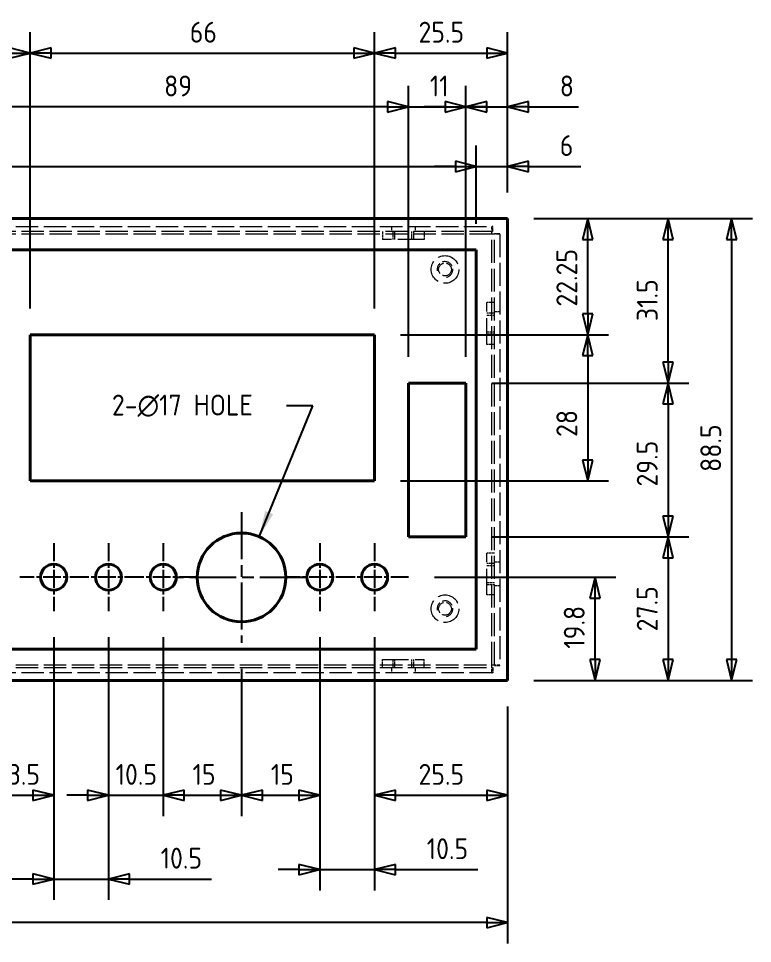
# Model space of a CAD drawing. Header units: millimetres. Extents: x 0 to 840, y 0 to 594.
# Drawn here: x 272.2 to 412.9, y 237.2 to 414.4 of the extents above; entities that cross this region are included whole.
import ezdxf

# ---------------------------------------------------------------- set-up
doc = ezdxf.new("R2010")
doc.units = ezdxf.units.MM
doc.header["$LTSCALE"] = 2
doc.linetypes.add('CHAIN', pattern=[0.3543, 0.2362, -0.0295, 0.0591, -0.0295])
doc.linetypes.add('DASHED', pattern=[0.2067, 0.1654, -0.0413])
doc.layers.get('0').update_dxf_attribs({"color": 3, "lineweight": 25})
for name, color, linetype, lineweight in [('가려진 것(ISO)', 2, 'DASHED', 18), ('가시적인 것(ISO)', 3, 'Continuous', 40), ('기호(ISO)', 5, 'Continuous', 25), ('중심 표식(ISO)', 1, 'Continuous', 25), ('치수(ISO)', 2, 'Continuous', 25)]:
    doc.layers.add(name, color=color, linetype=linetype, lineweight=lineweight)
doc.styles.add('치수 텍스트_PSTEK_POSCO', font='isocp.shx')
doc.dimstyles.new('치수_PSTEK_POSCO', dxfattribs={"dimscale": 2, "dimtxt": 2, "dimasz": 2, "dimexe": 2, "dimexo": 2.5, "dimgap": 1, "dimtad": 1, "dimrnd": 1e-08, "dimdsep": 46, "dimtxsty": '치수 텍스트_PSTEK_POSCO', "dimblk": 'Filled-2', "dimcen": 0.09, "dimdle": 10, "dimclrd": 7, "dimclre": 7, "dimclrt": 2, "dimadec": 1, "dimazin": 2, "dimtfac": 1, "dimtmove": 0, "dimatfit": 3, "dimfxl": 0, "dimtolj": 1, "dimlwd": -1, "dimlwe": -1, "dimarcsym": 0})
doc.dimstyles.new('치수_PSTEK_POSCO$7', dxfattribs={"dimscale": 2, "dimtxt": 2, "dimasz": 2.5, "dimexe": 2, "dimexo": 2.5, "dimgap": 1, "dimtad": 1, "dimrnd": 1e-08, "dimdsep": 46, "dimtxsty": '치수 텍스트_PSTEK_POSCO', "dimblk": 'Filled-2', "dimcen": 0.09, "dimdle": 10, "dimclrd": 7, "dimclre": 7, "dimclrt": 2, "dimadec": 1, "dimazin": 2, "dimtfac": 1, "dimtmove": 0, "dimatfit": 3, "dimfxl": 0, "dimtolj": 1, "dimlwd": -1, "dimlwe": -1, "dimarcsym": 0})

# ---------------------------------------------------------------- blocks, each defined once
blk = doc.blocks.new('Filled-2')
at = {"color": 0}
for p, q in [((0, 0), (-1, 0.25)), ((-1, 0.25), (-1, -0.25)), ((-1, 0), (0, 0)), ((-1, -0.25), (0, 0))]:
    blk.add_line(p, q, dxfattribs=at)
at = {"color": 0, "flags": 128}
blk.add_lwpolyline([(-1, -0.25), (0, 0)], dxfattribs=at)
at = {"color": 0}
blk.add_solid([(-1, -0.25), (0, 0), (-1, 0.25), (-1, -0.25)], dxfattribs=at)
blk = doc.blocks.new('*D23')
at = {"layer": 'Defpoints', "color": 0}
for p in [(155.93, 287.59), (365.93, 287.59), (155.93, 241.21)]:
    blk.add_point(p, dxfattribs=at)
at = {"layer": '치수(ISO)', "color": 7}
for p, q in [((155.93, 282.59), (155.93, 237.21)), ((365.93, 282.59), (365.93, 237.21)), ((361.93, 241.21), (159.93, 241.21))]:
    blk.add_line(p, q, dxfattribs=at)
at = {"layer": '치수(ISO)', "color": 7, "xscale": 4, "yscale": 4, "zscale": 4, "rotation": 180}
blk.add_blockref('Filled-2', (155.93, 241.21), dxfattribs=at)
at = {"layer": '치수(ISO)', "color": 7, "xscale": 4, "yscale": 4, "zscale": 4}
blk.add_blockref('Filled-2', (365.93, 241.21), dxfattribs=at)
at = {"layer": '치수(ISO)', "color": 2, "insert": (257.68, 245.21), "char_height": 4, "attachment_point": 4, "style": '치수 텍스트_PSTEK_POSCO'}
blk.add_mtext('\\A1;210', dxfattribs=at)
blk = doc.blocks.new('*D24')
at = {"layer": 'Defpoints', "color": 0}
for p in [(365.93, 376.09), (365.93, 287.59), (408.87, 287.59)]:
    blk.add_point(p, dxfattribs=at)
at = {"layer": '치수(ISO)', "color": 7}
for p, q in [((370.93, 376.09), (412.87, 376.09)), ((408.87, 372.09), (408.87, 291.59)), ((370.93, 287.59), (412.87, 287.59))]:
    blk.add_line(p, q, dxfattribs=at)
at = {"layer": '치수(ISO)', "color": 7, "xscale": 4, "yscale": 4, "zscale": 4}
for p, rotation in [((408.87, 376.09), 90), ((408.87, 287.59), 270)]:
    blk.add_blockref('Filled-2', p, dxfattribs=dict(at, rotation=rotation))
at = {"layer": '치수(ISO)', "color": 2, "insert": (404.87, 327.56), "char_height": 4, "attachment_point": 4, "rotation": 90, "style": '치수 텍스트_PSTEK_POSCO'}
blk.add_mtext('\\A1;88.5', dxfattribs=at)
blk = doc.blocks.new('*D25')
at = {"layer": 'Defpoints', "color": 0}
for p in [(357.93, 344.59), (357.93, 315.09), (396.69, 315.09)]:
    blk.add_point(p, dxfattribs=at)
at = {"layer": '치수(ISO)', "color": 7}
for p, q in [((362.93, 344.59), (400.69, 344.59)), ((396.69, 340.59), (396.69, 319.09)), ((362.93, 315.09), (400.69, 315.09))]:
    blk.add_line(p, q, dxfattribs=at)
at = {"layer": '치수(ISO)', "color": 7, "xscale": 4, "yscale": 4, "zscale": 4}
for p, rotation in [((396.69, 344.59), 90), ((396.69, 315.09), 270)]:
    blk.add_blockref('Filled-2', p, dxfattribs=dict(at, rotation=rotation))
at = {"layer": '치수(ISO)', "color": 2, "insert": (392.69, 324.76), "char_height": 4, "attachment_point": 4, "rotation": 90, "style": '치수 텍스트_PSTEK_POSCO'}
blk.add_mtext('\\A1;29.5', dxfattribs=at)
blk = doc.blocks.new('*D27')
at = {"layer": 'Defpoints', "color": 0}
for p in [(274.43, 407.8), (240.43, 353.84), (274.43, 353.84)]:
    blk.add_point(p, dxfattribs=at)
at = {"layer": '치수(ISO)', "color": 7}
for p, q in [((240.43, 358.84), (240.43, 411.8)), ((274.43, 358.84), (274.43, 411.8)), ((244.43, 407.8), (270.43, 407.8))]:
    blk.add_line(p, q, dxfattribs=at)
at = {"layer": '치수(ISO)', "color": 7, "xscale": 4, "yscale": 4, "zscale": 4, "rotation": 180}
blk.add_blockref('Filled-2', (240.43, 407.8), dxfattribs=at)
at = {"layer": '치수(ISO)', "color": 7, "xscale": 4, "yscale": 4, "zscale": 4}
blk.add_blockref('Filled-2', (274.43, 407.8), dxfattribs=at)
at = {"layer": '치수(ISO)', "color": 2, "insert": (255.03, 411.8), "char_height": 4, "attachment_point": 4, "style": '치수 텍스트_PSTEK_POSCO'}
blk.add_mtext('\\A1;34', dxfattribs=at)
blk = doc.blocks.new('*D28')
at = {"layer": 'Defpoints', "color": 0}
for p in [(340.43, 407.8), (274.43, 353.84), (340.43, 353.84)]:
    blk.add_point(p, dxfattribs=at)
at = {"layer": '치수(ISO)', "color": 7}
for p, q in [((274.43, 358.84), (274.43, 411.8)), ((340.43, 358.84), (340.43, 411.8)), ((278.43, 407.8), (336.43, 407.8))]:
    blk.add_line(p, q, dxfattribs=at)
at = {"layer": '치수(ISO)', "color": 7, "xscale": 4, "yscale": 4, "zscale": 4, "rotation": 180}
blk.add_blockref('Filled-2', (274.43, 407.8), dxfattribs=at)
at = {"layer": '치수(ISO)', "color": 7, "xscale": 4, "yscale": 4, "zscale": 4}
blk.add_blockref('Filled-2', (340.43, 407.8), dxfattribs=at)
at = {"layer": '치수(ISO)', "color": 2, "insert": (305.01, 411.8), "char_height": 4, "attachment_point": 4, "style": '치수 텍스트_PSTEK_POSCO'}
blk.add_mtext('\\A1;66', dxfattribs=at)
blk = doc.blocks.new('*D29')
at = {"layer": 'Defpoints', "color": 0}
for p in [(357.93, 397.5), (346.93, 344.59), (357.93, 344.59)]:
    blk.add_point(p, dxfattribs=at)
at = {"layer": '치수(ISO)', "color": 7}
for p, q in [((346.93, 349.59), (346.93, 401.5)), ((357.93, 349.59), (357.93, 401.5)), ((342.93, 397.5), (338.93, 397.5)), ((346.93, 397.5), (357.93, 397.5)), ((361.93, 397.5), (365.93, 397.5))]:
    blk.add_line(p, q, dxfattribs=at)
at = {"layer": '치수(ISO)', "color": 7, "xscale": 4, "yscale": 4, "zscale": 4}
blk.add_blockref('Filled-2', (346.93, 397.5), dxfattribs=at)
at = {"layer": '치수(ISO)', "color": 7, "xscale": 4, "yscale": 4, "zscale": 4, "rotation": 180}
blk.add_blockref('Filled-2', (357.93, 397.5), dxfattribs=at)
at = {"layer": '치수(ISO)', "color": 2, "insert": (351.03, 401.5), "char_height": 4, "attachment_point": 4, "style": '치수 텍스트_PSTEK_POSCO'}
blk.add_mtext('\\A1;11', dxfattribs=at)
blk = doc.blocks.new('*D30')
at = {"layer": 'Defpoints', "color": 0}
for p in [(365.93, 407.8), (365.93, 376.09), (340.43, 353.84)]:
    blk.add_point(p, dxfattribs=at)
at = {"layer": '치수(ISO)', "color": 7}
for p, q in [((340.43, 358.84), (340.43, 411.8)), ((365.93, 381.09), (365.93, 411.8)), ((344.43, 407.8), (361.93, 407.8))]:
    blk.add_line(p, q, dxfattribs=at)
at = {"layer": '치수(ISO)', "color": 7, "xscale": 4, "yscale": 4, "zscale": 4, "rotation": 180}
blk.add_blockref('Filled-2', (340.43, 407.8), dxfattribs=at)
at = {"layer": '치수(ISO)', "color": 7, "xscale": 4, "yscale": 4, "zscale": 4}
blk.add_blockref('Filled-2', (365.93, 407.8), dxfattribs=at)
at = {"layer": '치수(ISO)', "color": 2, "insert": (348.85, 411.8), "char_height": 4, "attachment_point": 4, "style": '치수 텍스트_PSTEK_POSCO'}
blk.add_mtext('\\A1;25.5', dxfattribs=at)
blk = doc.blocks.new('*D31')
at = {"layer": 'Defpoints', "color": 0}
for p in [(257.93, 397.5), (257.93, 344.59), (346.93, 344.59)]:
    blk.add_point(p, dxfattribs=at)
at = {"layer": '치수(ISO)', "color": 7}
for p, q in [((257.93, 349.59), (257.93, 401.5)), ((346.93, 349.59), (346.93, 401.5)), ((342.93, 397.5), (261.93, 397.5))]:
    blk.add_line(p, q, dxfattribs=at)
at = {"layer": '치수(ISO)', "color": 7, "xscale": 4, "yscale": 4, "zscale": 4, "rotation": 180}
blk.add_blockref('Filled-2', (257.93, 397.5), dxfattribs=at)
at = {"layer": '치수(ISO)', "color": 7, "xscale": 4, "yscale": 4, "zscale": 4}
blk.add_blockref('Filled-2', (346.93, 397.5), dxfattribs=at)
at = {"layer": '치수(ISO)', "color": 2, "insert": (300.09, 401.5), "char_height": 4, "attachment_point": 4, "style": '치수 텍스트_PSTEK_POSCO'}
blk.add_mtext('\\A1;89', dxfattribs=at)
blk = doc.blocks.new('*D50')
at = {"layer": 'Defpoints', "color": 0}
for p in [(265.43, 318.84), (278.93, 300.89), (278.93, 265.61)]:
    blk.add_point(p, dxfattribs=at)
at = {"layer": '치수(ISO)', "color": 7}
for p, q in [((265.43, 313.84), (265.43, 261.61)), ((278.93, 295.89), (278.93, 261.61)), ((269.43, 265.61), (274.93, 265.61))]:
    blk.add_line(p, q, dxfattribs=at)
at = {"layer": '치수(ISO)', "color": 7, "xscale": 4, "yscale": 4, "zscale": 4, "rotation": 180}
blk.add_blockref('Filled-2', (265.43, 265.61), dxfattribs=at)
at = {"layer": '치수(ISO)', "color": 7, "xscale": 4, "yscale": 4, "zscale": 4}
blk.add_blockref('Filled-2', (278.93, 265.61), dxfattribs=at)
at = {"layer": '치수(ISO)', "color": 2, "insert": (268.3, 269.61), "char_height": 4, "attachment_point": 4, "style": '치수 텍스트_PSTEK_POSCO'}
blk.add_mtext('\\A1;13.5', dxfattribs=at)
blk = doc.blocks.new('*D51')
at = {"layer": 'Defpoints', "color": 0}
for p in [(278.93, 300.89), (289.43, 300.89), (289.43, 249.56)]:
    blk.add_point(p, dxfattribs=at)
at = {"layer": '치수(ISO)', "color": 7}
for p, q in [((278.93, 295.89), (278.93, 245.56)), ((289.43, 295.89), (289.43, 245.56)), ((274.93, 249.56), (270.93, 249.56)), ((278.93, 249.56), (289.43, 249.56)), ((293.43, 249.56), (309.2, 249.56))]:
    blk.add_line(p, q, dxfattribs=at)
at = {"layer": '치수(ISO)', "color": 7, "xscale": 4, "yscale": 4, "zscale": 4}
blk.add_blockref('Filled-2', (278.93, 249.56), dxfattribs=at)
at = {"layer": '치수(ISO)', "color": 7, "xscale": 4, "yscale": 4, "zscale": 4, "rotation": 180}
blk.add_blockref('Filled-2', (289.43, 249.56), dxfattribs=at)
at = {"layer": '치수(ISO)', "color": 2, "insert": (299.43, 253.56), "char_height": 4, "attachment_point": 4, "style": '치수 텍스트_PSTEK_POSCO'}
blk.add_mtext('\\A1;10.5', dxfattribs=at)
blk = doc.blocks.new('*D52')
at = {"layer": 'Defpoints', "color": 0}
for p in [(289.43, 300.89), (299.93, 300.89), (299.93, 265.61)]:
    blk.add_point(p, dxfattribs=at)
at = {"layer": '치수(ISO)', "color": 7}
for p, q in [((289.43, 295.89), (289.43, 261.61)), ((299.93, 295.89), (299.93, 261.61)), ((285.43, 265.61), (281.43, 265.61)), ((289.43, 265.61), (299.93, 265.61)), ((303.93, 265.61), (307.93, 265.61))]:
    blk.add_line(p, q, dxfattribs=at)
at = {"layer": '치수(ISO)', "color": 7, "xscale": 4, "yscale": 4, "zscale": 4}
blk.add_blockref('Filled-2', (289.43, 265.61), dxfattribs=at)
at = {"layer": '치수(ISO)', "color": 7, "xscale": 4, "yscale": 4, "zscale": 4, "rotation": 180}
blk.add_blockref('Filled-2', (299.93, 265.61), dxfattribs=at)
at = {"layer": '치수(ISO)', "color": 2, "insert": (290.8, 269.61), "char_height": 4, "attachment_point": 4, "style": '치수 텍스트_PSTEK_POSCO'}
blk.add_mtext('\\A1;10.5', dxfattribs=at)
blk = doc.blocks.new('*D53')
at = {"layer": 'Defpoints', "color": 0}
for p in [(299.93, 300.89), (314.93, 294.84), (314.93, 265.61)]:
    blk.add_point(p, dxfattribs=at)
at = {"layer": '치수(ISO)', "color": 7}
for p, q in [((299.93, 295.89), (299.93, 261.61)), ((314.93, 289.84), (314.93, 261.61)), ((303.93, 265.61), (310.93, 265.61))]:
    blk.add_line(p, q, dxfattribs=at)
at = {"layer": '치수(ISO)', "color": 7, "xscale": 4, "yscale": 4, "zscale": 4, "rotation": 180}
blk.add_blockref('Filled-2', (299.93, 265.61), dxfattribs=at)
at = {"layer": '치수(ISO)', "color": 7, "xscale": 4, "yscale": 4, "zscale": 4}
blk.add_blockref('Filled-2', (314.93, 265.61), dxfattribs=at)
at = {"layer": '치수(ISO)', "color": 2, "insert": (305.55, 269.61), "char_height": 4, "attachment_point": 4, "style": '치수 텍스트_PSTEK_POSCO'}
blk.add_mtext('\\A1;15', dxfattribs=at)
blk = doc.blocks.new('*D54')
at = {"layer": 'Defpoints', "color": 0}
for p in [(329.93, 300.89), (314.93, 294.84), (329.93, 265.61)]:
    blk.add_point(p, dxfattribs=at)
at = {"layer": '치수(ISO)', "color": 7}
for p, q in [((329.93, 295.89), (329.93, 261.61)), ((314.93, 289.84), (314.93, 261.61)), ((318.93, 265.61), (325.93, 265.61))]:
    blk.add_line(p, q, dxfattribs=at)
at = {"layer": '치수(ISO)', "color": 7, "xscale": 4, "yscale": 4, "zscale": 4, "rotation": 180}
blk.add_blockref('Filled-2', (314.93, 265.61), dxfattribs=at)
at = {"layer": '치수(ISO)', "color": 7, "xscale": 4, "yscale": 4, "zscale": 4}
blk.add_blockref('Filled-2', (329.93, 265.61), dxfattribs=at)
at = {"layer": '치수(ISO)', "color": 2, "insert": (320.55, 269.61), "char_height": 4, "attachment_point": 4, "style": '치수 텍스트_PSTEK_POSCO'}
blk.add_mtext('\\A1;15', dxfattribs=at)
blk = doc.blocks.new('*D55')
at = {"layer": 'Defpoints', "color": 0}
for p in [(329.93, 300.89), (340.43, 300.89), (340.43, 251.37)]:
    blk.add_point(p, dxfattribs=at)
at = {"layer": '치수(ISO)', "color": 7}
for p, q in [((329.93, 295.89), (329.93, 247.37)), ((340.43, 295.89), (340.43, 247.37)), ((325.93, 251.37), (321.93, 251.37)), ((329.93, 251.37), (340.43, 251.37)), ((344.43, 251.37), (360.2, 251.37))]:
    blk.add_line(p, q, dxfattribs=at)
at = {"layer": '치수(ISO)', "color": 7, "xscale": 4, "yscale": 4, "zscale": 4}
blk.add_blockref('Filled-2', (329.93, 251.37), dxfattribs=at)
at = {"layer": '치수(ISO)', "color": 7, "xscale": 4, "yscale": 4, "zscale": 4, "rotation": 180}
blk.add_blockref('Filled-2', (340.43, 251.37), dxfattribs=at)
at = {"layer": '치수(ISO)', "color": 2, "insert": (350.43, 255.37), "char_height": 4, "attachment_point": 4, "style": '치수 텍스트_PSTEK_POSCO'}
blk.add_mtext('\\A1;10.5', dxfattribs=at)
blk = doc.blocks.new('*D56')
at = {"layer": 'Defpoints', "color": 0}
for p in [(346.93, 307.39), (382.7, 307.39), (365.93, 287.59)]:
    blk.add_point(p, dxfattribs=at)
at = {"layer": '치수(ISO)', "color": 7}
for p, q in [((351.93, 307.39), (386.7, 307.39)), ((382.7, 291.59), (382.7, 303.39)), ((370.93, 287.59), (386.7, 287.59))]:
    blk.add_line(p, q, dxfattribs=at)
at = {"layer": '치수(ISO)', "color": 7, "xscale": 4, "yscale": 4, "zscale": 4}
for p, rotation in [((382.7, 307.39), 90), ((382.7, 287.59), 270)]:
    blk.add_blockref('Filled-2', p, dxfattribs=dict(at, rotation=rotation))
at = {"layer": '치수(ISO)', "color": 2, "insert": (378.7, 293.69), "char_height": 4, "attachment_point": 4, "rotation": 90, "style": '치수 텍스트_PSTEK_POSCO'}
blk.add_mtext('\\A1;19.8', dxfattribs=at)
blk = doc.blocks.new('*D57')
at = {"layer": 'Defpoints', "color": 0}
for p in [(357.93, 315.09), (365.93, 287.59), (396.69, 287.59)]:
    blk.add_point(p, dxfattribs=at)
at = {"layer": '치수(ISO)', "color": 7}
for p, q in [((362.93, 315.09), (400.69, 315.09)), ((396.69, 311.09), (396.69, 291.59)), ((370.93, 287.59), (400.69, 287.59))]:
    blk.add_line(p, q, dxfattribs=at)
at = {"layer": '치수(ISO)', "color": 7, "xscale": 4, "yscale": 4, "zscale": 4}
for p, rotation in [((396.69, 315.09), 90), ((396.69, 287.59), 270)]:
    blk.add_blockref('Filled-2', p, dxfattribs=dict(at, rotation=rotation))
at = {"layer": '치수(ISO)', "color": 2, "insert": (392.69, 297.01), "char_height": 4, "attachment_point": 4, "rotation": 90, "style": '치수 텍스트_PSTEK_POSCO'}
blk.add_mtext('\\A1;27.5', dxfattribs=at)
blk = doc.blocks.new('*D58')
at = {"layer": 'Defpoints', "color": 0}
for p in [(340.43, 353.84), (340.43, 325.84), (381.28, 325.84)]:
    blk.add_point(p, dxfattribs=at)
at = {"layer": '치수(ISO)', "color": 7}
for p, q in [((345.43, 353.84), (385.28, 353.84)), ((381.28, 349.84), (381.28, 329.84)), ((345.43, 325.84), (385.28, 325.84))]:
    blk.add_line(p, q, dxfattribs=at)
at = {"layer": '치수(ISO)', "color": 7, "xscale": 4, "yscale": 4, "zscale": 4}
for p, rotation in [((381.28, 353.84), 90), ((381.28, 325.84), 270)]:
    blk.add_blockref('Filled-2', p, dxfattribs=dict(at, rotation=rotation))
at = {"layer": '치수(ISO)', "color": 2, "insert": (377.28, 334.26), "char_height": 4, "attachment_point": 4, "rotation": 90, "style": '치수 텍스트_PSTEK_POSCO'}
blk.add_mtext('\\A1;28', dxfattribs=at)
blk = doc.blocks.new('*D59')
at = {"layer": 'Defpoints', "color": 0}
for p in [(365.93, 376.09), (381.28, 376.09), (340.43, 353.84)]:
    blk.add_point(p, dxfattribs=at)
at = {"layer": '치수(ISO)', "color": 7}
for p, q in [((370.93, 376.09), (385.28, 376.09)), ((381.28, 357.84), (381.28, 372.09)), ((345.43, 353.84), (385.28, 353.84))]:
    blk.add_line(p, q, dxfattribs=at)
at = {"layer": '치수(ISO)', "color": 7, "xscale": 4, "yscale": 4, "zscale": 4}
for p, rotation in [((381.28, 376.09), 90), ((381.28, 353.84), 270)]:
    blk.add_blockref('Filled-2', p, dxfattribs=dict(at, rotation=rotation))
at = {"layer": '치수(ISO)', "color": 2, "insert": (377.28, 359.23), "char_height": 4, "attachment_point": 4, "rotation": 90, "style": '치수 텍스트_PSTEK_POSCO'}
blk.add_mtext('\\A1;22.25', dxfattribs=at)
blk = doc.blocks.new('*D60')
at = {"layer": 'Defpoints', "color": 0}
for p in [(365.93, 376.09), (396.69, 376.09), (357.93, 344.59)]:
    blk.add_point(p, dxfattribs=at)
at = {"layer": '치수(ISO)', "color": 7}
for p, q in [((370.93, 376.09), (400.69, 376.09)), ((396.69, 348.59), (396.69, 372.09)), ((362.93, 344.59), (400.69, 344.59))]:
    blk.add_line(p, q, dxfattribs=at)
at = {"layer": '치수(ISO)', "color": 7, "xscale": 4, "yscale": 4, "zscale": 4}
for p, rotation in [((396.69, 376.09), 90), ((396.69, 344.59), 270)]:
    blk.add_blockref('Filled-2', p, dxfattribs=dict(at, rotation=rotation))
at = {"layer": '치수(ISO)', "color": 2, "insert": (392.69, 356.46), "char_height": 4, "attachment_point": 4, "rotation": 90, "style": '치수 텍스트_PSTEK_POSCO'}
blk.add_mtext('\\A1;31.5', dxfattribs=at)
blk = doc.blocks.new('*D62')
at = {"layer": 'Defpoints', "color": 0}
for p in [(359.93, 386.08), (161.93, 370.09), (359.93, 370.09)]:
    blk.add_point(p, dxfattribs=at)
at = {"layer": '치수(ISO)', "color": 7}
for p, q in [((161.93, 375.09), (161.93, 390.08)), ((359.93, 375.09), (359.93, 390.08)), ((165.93, 386.08), (355.93, 386.08))]:
    blk.add_line(p, q, dxfattribs=at)
at = {"layer": '치수(ISO)', "color": 7, "xscale": 4, "yscale": 4, "zscale": 4, "rotation": 180}
blk.add_blockref('Filled-2', (161.93, 386.08), dxfattribs=at)
at = {"layer": '치수(ISO)', "color": 7, "xscale": 4, "yscale": 4, "zscale": 4}
blk.add_blockref('Filled-2', (359.93, 386.08), dxfattribs=at)
at = {"layer": '치수(ISO)', "color": 2, "insert": (262.46, 390.08), "char_height": 4, "attachment_point": 4, "style": '치수 텍스트_PSTEK_POSCO'}
blk.add_mtext('\\A1;198', dxfattribs=at)
blk = doc.blocks.new('*D63')
at = {"layer": 'Defpoints', "color": 0}
for p in [(365.93, 386.08), (365.93, 376.09), (359.93, 370.09)]:
    blk.add_point(p, dxfattribs=at)
at = {"layer": '치수(ISO)', "color": 7}
for p, q in [((359.93, 375.09), (359.93, 390.08)), ((365.93, 381.09), (365.93, 390.08)), ((355.93, 386.08), (351.93, 386.08)), ((359.93, 386.08), (365.93, 386.08)), ((369.93, 386.08), (379.97, 386.08))]:
    blk.add_line(p, q, dxfattribs=at)
at = {"layer": '치수(ISO)', "color": 7, "xscale": 4, "yscale": 4, "zscale": 4}
blk.add_blockref('Filled-2', (359.93, 386.08), dxfattribs=at)
at = {"layer": '치수(ISO)', "color": 7, "xscale": 4, "yscale": 4, "zscale": 4, "rotation": 180}
blk.add_blockref('Filled-2', (365.93, 386.08), dxfattribs=at)
at = {"layer": '치수(ISO)', "color": 2, "insert": (375.93, 390.08), "char_height": 4, "attachment_point": 4, "style": '치수 텍스트_PSTEK_POSCO'}
blk.add_mtext('\\A1;6', dxfattribs=at)
blk = doc.blocks.new('*D64')
at = {"layer": 'Defpoints', "color": 0}
for p in [(365.93, 397.5), (365.93, 376.09), (357.93, 344.59)]:
    blk.add_point(p, dxfattribs=at)
at = {"layer": '치수(ISO)', "color": 7}
for p, q in [((357.93, 349.59), (357.93, 401.5)), ((365.93, 381.09), (365.93, 401.5)), ((353.93, 397.5), (349.93, 397.5)), ((357.93, 397.5), (365.93, 397.5)), ((369.93, 397.5), (379.53, 397.5))]:
    blk.add_line(p, q, dxfattribs=at)
at = {"layer": '치수(ISO)', "color": 7, "xscale": 4, "yscale": 4, "zscale": 4}
blk.add_blockref('Filled-2', (357.93, 397.5), dxfattribs=at)
at = {"layer": '치수(ISO)', "color": 7, "xscale": 4, "yscale": 4, "zscale": 4, "rotation": 180}
blk.add_blockref('Filled-2', (365.93, 397.5), dxfattribs=at)
at = {"layer": '치수(ISO)', "color": 2, "insert": (375.93, 401.5), "char_height": 4, "attachment_point": 4, "style": '치수 텍스트_PSTEK_POSCO'}
blk.add_mtext('\\A1;8', dxfattribs=at)
blk = doc.blocks.new('*D65')
at = {"layer": 'Defpoints', "color": 0}
for p in [(340.43, 300.89), (365.93, 287.59), (365.93, 265.61)]:
    blk.add_point(p, dxfattribs=at)
at = {"layer": '치수(ISO)', "color": 7}
for p, q in [((340.43, 295.89), (340.43, 261.61)), ((365.93, 282.59), (365.93, 261.61)), ((344.43, 265.61), (361.93, 265.61))]:
    blk.add_line(p, q, dxfattribs=at)
at = {"layer": '치수(ISO)', "color": 7, "xscale": 4, "yscale": 4, "zscale": 4, "rotation": 180}
blk.add_blockref('Filled-2', (340.43, 265.61), dxfattribs=at)
at = {"layer": '치수(ISO)', "color": 7, "xscale": 4, "yscale": 4, "zscale": 4}
blk.add_blockref('Filled-2', (365.93, 265.61), dxfattribs=at)
at = {"layer": '치수(ISO)', "color": 2, "insert": (348.85, 269.61), "char_height": 4, "attachment_point": 4, "style": '치수 텍스트_PSTEK_POSCO'}
blk.add_mtext('\\A1;25.5', dxfattribs=at)

msp = doc.modelspace()

# ---------------------------------------------------------------- linework, layer by layer
at = {"layer": '가려진 것(ISO)', "ltscale": 12.986021}
for p, q in [((158.931, 374.593), (362.931, 374.593)), ((362.931, 373.593), (158.931, 373.593)), ((362.931, 373.093), (158.931, 373.093)), ((158.931, 290.593), (362.931, 290.593)), ((158.931, 290.093), (362.931, 290.093)), ((362.931, 289.093), (158.931, 289.093))]:
    msp.add_line(p, q, dxfattribs=at)
at = {"layer": '가려진 것(ISO)', "ltscale": 0.952248}
for p, q in [((343.681, 374.593), (343.681, 373.593)), ((348.181, 374.593), (348.181, 373.593)), ((363.077, 373.593), (363.077, 374.593)), ((363.431, 373.24), (364.431, 373.24)), ((364.431, 358.243), (363.431, 358.243)), ((364.431, 353.743), (363.431, 353.743)), ((364.431, 310.243), (363.431, 310.243)), ((364.431, 305.743), (363.431, 305.743)), ((343.681, 290.093), (343.681, 289.093)), ((348.181, 290.093), (348.181, 289.093)), ((363.077, 290.093), (363.077, 289.093)), ((363.431, 290.447), (364.431, 290.447))]:
    msp.add_line(p, q, dxfattribs=at)
at = {"layer": '가려진 것(ISO)', "ltscale": 2.243818}
for p, q in [((362.931, 373.093), (362.931, 374.593)), ((364.431, 373.093), (362.931, 373.093)), ((362.931, 289.093), (362.931, 290.593)), ((362.931, 290.593), (364.431, 290.593))]:
    msp.add_line(p, q, dxfattribs=at)
at = {"layer": '가려진 것(ISO)', "ltscale": 0.139368}
for p, q in [((363.077, 374.593), (362.931, 374.593)), ((362.931, 373.593), (363.077, 373.593)), ((363.431, 373.093), (363.431, 373.24)), ((364.431, 373.093), (364.431, 373.24)), ((362.931, 290.093), (363.077, 290.093)), ((362.931, 289.093), (363.077, 289.093)), ((363.431, 290.593), (363.431, 290.447)), ((364.431, 290.447), (364.431, 290.593))]:
    msp.add_line(p, q, dxfattribs=at)
at = {"layer": '가려진 것(ISO)', "ltscale": 1.428422}
for p, q in [((341.931, 373.593), (341.931, 372.093)), ((343.931, 373.593), (343.931, 372.093)), ((344.31, 372.093), (344.31, 373.593)), ((347.552, 372.093), (347.552, 373.593)), ((347.931, 372.093), (347.931, 373.593)), ((349.931, 373.593), (349.931, 372.093)), ((363.431, 359.993), (361.931, 359.993)), ((363.431, 357.993), (361.931, 357.993)), ((361.931, 357.614), (363.431, 357.614)), ((361.931, 354.372), (363.431, 354.372)), ((361.931, 353.993), (363.431, 353.993)), ((363.431, 351.993), (361.931, 351.993)), ((363.431, 311.993), (361.931, 311.993)), ((363.431, 309.993), (361.931, 309.993)), ((361.931, 309.614), (363.431, 309.614)), ((361.931, 306.372), (363.431, 306.372)), ((361.931, 305.993), (363.431, 305.993)), ((363.431, 303.993), (361.931, 303.993)), ((341.931, 290.093), (341.931, 291.593)), ((343.931, 291.593), (343.931, 290.093)), ((344.31, 290.093), (344.31, 291.593)), ((347.552, 290.093), (347.552, 291.593)), ((347.931, 290.093), (347.931, 291.593)), ((349.931, 290.093), (349.931, 291.593))]:
    msp.add_line(p, q, dxfattribs=at)
at = {"layer": '가려진 것(ISO)', "ltscale": 13.304306}
for p, q in [((362.931, 290.593), (362.931, 373.093)), ((363.431, 290.593), (363.431, 373.093)), ((364.431, 373.093), (364.431, 290.593))]:
    msp.add_line(p, q, dxfattribs=at)
at = {"layer": '가려진 것(ISO)', "ltscale": 15.198803}
for p, q in [((349.931, 372.093), (341.931, 372.093)), ((361.931, 351.993), (361.931, 359.993)), ((361.931, 303.993), (361.931, 311.993)), ((341.931, 291.593), (349.931, 291.593))]:
    msp.add_line(p, q, dxfattribs=at)
at = {"layer": '가려진 것(ISO)', "ltscale": 13.42561}
for centre in [(353.931, 366.343), (353.931, 301.343)]:
    msp.add_circle(centre, 2.65, dxfattribs=at)
at = {"layer": '가려진 것(ISO)', "ltscale": 7.356958}
for centre in [(353.931, 366.343), (353.931, 301.343)]:
    msp.add_circle(centre, 1.23, dxfattribs=at)
at = {"layer": '가려진 것(ISO)', "ltscale": 6.731654}
for centre in [(353.931, 366.343), (353.931, 301.343)]:
    msp.add_arc(centre, 1.5, 280, 190, dxfattribs=at)
at = {"layer": '가시적인 것(ISO)'}
for p, q in [((155.931, 376.093), (365.931, 376.093)), ((365.931, 376.093), (365.931, 287.593)), ((161.931, 370.093), (359.931, 370.093)), ((359.931, 370.093), (359.931, 293.593)), ((274.431, 325.843), (274.431, 353.843)), ((274.431, 353.843), (340.431, 353.843)), ((340.431, 353.843), (340.431, 325.843)), ((346.931, 315.093), (346.931, 344.593)), ((346.931, 344.593), (357.931, 344.593)), ((357.931, 344.593), (357.931, 315.093)), ((340.431, 325.843), (274.431, 325.843)), ((357.931, 315.093), (346.931, 315.093)), ((359.931, 293.593), (161.931, 293.593)), ((365.931, 287.593), (155.931, 287.593))]:
    msp.add_line(p, q, dxfattribs=at)
for centre, radius in [((314.931, 307.343), 8.5), ((278.931, 307.393), 2.5), ((289.431, 307.393), 2.5), ((299.931, 307.393), 2.5), ((329.931, 307.393), 2.5), ((340.431, 307.393), 2.5)]:
    msp.add_circle(centre, radius, dxfattribs=at)
at = {"layer": '중심 표식(ISO)', "linetype": 'CHAIN', "ltscale": 19.051651}
for p, q in [((314.931, 319.843), (314.931, 294.843)), ((327.431, 307.343), (302.431, 307.343))]:
    msp.add_line(p, q, dxfattribs=at)
at = {"layer": '중심 표식(ISO)', "linetype": 'CHAIN', "ltscale": 7.222748}
for p, q in [((278.931, 313.893), (278.931, 300.893)), ((289.431, 313.893), (289.431, 300.893)), ((299.931, 313.893), (299.931, 300.893)), ((329.931, 313.893), (329.931, 300.893)), ((340.431, 313.893), (340.431, 300.893)), ((285.431, 307.393), (272.431, 307.393)), ((295.931, 307.393), (282.931, 307.393)), ((306.431, 307.393), (293.431, 307.393)), ((336.431, 307.393), (323.431, 307.393)), ((346.931, 307.393), (333.931, 307.393))]:
    msp.add_line(p, q, dxfattribs=at)

# ---------------------------------------------------------------- texts
at = {"layer": '기호(ISO)', "color": 2, "insert": (290.094, 340.235), "char_height": 4, "width": 31.47363, "attachment_point": 4, "line_spacing_factor": 0.35, "style": '치수 텍스트_PSTEK_POSCO'}
msp.add_mtext('{2-\\fAIGDT|b0|i0;\\H4.0000;n\\fisocp|b0|i0;\\H4.0000;17 HOLE}', dxfattribs=at)

# ---------------------------------------------------------------- dimensions: what is measured, and where the dimension line sits
at = {"layer": '치수(ISO)', "color": 7}
for base, p1, p2, angle, override, picture, middle in [((274.431, 407.8), (240.431, 353.843), (274.431, 353.843), 180, {"dimdec": 2, "dimtp": 0, "dimtm": 0, "dimtdec": 2, "dimtofl": 0, "dimatfit": 1}, '*D27', (257.431, 407.8)), ((340.431, 407.8), (274.431, 353.843), (340.431, 353.843), 180, {"dimdec": 2, "dimtp": 0, "dimtm": 0, "dimtdec": 2, "dimtofl": 0, "dimatfit": 1}, '*D28', (307.431, 407.8)), ((365.931, 407.8), (340.431, 353.843), (365.931, 376.093), 180, {"dimdec": 2, "dimtp": 0, "dimtm": 0, "dimtdec": 2, "dimtofl": 0, "dimatfit": 1}, '*D30', (353.181, 407.8)), ((357.931, 397.504), (346.931, 344.593), (357.931, 344.593), 180, {"dimdec": 2, "dimtp": 0, "dimtm": 0, "dimtdec": 2, "dimtofl": 1, "dimatfit": 1}, '*D29', (352.431, 397.504)), ((365.931, 397.504), (357.931, 344.593), (365.931, 376.093), 180, {"dimdec": 2, "dimtp": 0, "dimtm": 0, "dimtdec": 2, "dimtofl": 1, "dimatfit": 1}, '*D64', (376.731, 397.504)), ((359.931, 386.084), (161.931, 370.093), (359.931, 370.093), 180, {"dimdec": 2, "dimtp": 0, "dimtm": 0, "dimtdec": 2, "dimtofl": 0, "dimatfit": 1}, '*D62', (265.671, 386.084)), ((365.931, 386.084), (359.931, 370.093), (365.931, 376.093), 180, {"dimdec": 2, "dimtp": 0, "dimtm": 0, "dimtdec": 2, "dimtofl": 1, "dimatfit": 1}, '*D63', (376.95, 386.084)), ((381.279, 376.093), (340.431, 353.843), (365.931, 376.093), 270, {"dimdec": 2, "dimtp": 0, "dimtm": 0, "dimtdec": 2, "dimtofl": 0, "dimatfit": 1}, '*D59', (381.279, 364.968)), ((396.689, 376.093), (357.931, 344.593), (365.931, 376.093), 270, {"dimdec": 2, "dimtp": 0, "dimtm": 0, "dimtdec": 2, "dimtofl": 0, "dimatfit": 1}, '*D60', (396.689, 360.343)), ((408.87, 287.593), (365.931, 376.093), (365.931, 287.593), 90, {"dimdec": 2, "dimtp": 0, "dimtm": 0, "dimtdec": 2, "dimtofl": 0, "dimatfit": 1}, '*D24', (408.87, 331.843)), ((381.279, 325.843), (340.431, 353.843), (340.431, 325.843), 90, {"dimdec": 2, "dimtp": 0, "dimtm": 0, "dimtdec": 2, "dimtofl": 0, "dimatfit": 1}, '*D58', (381.279, 336.512)), ((396.689, 315.093), (357.931, 344.593), (357.931, 315.093), 90, {"dimdec": 2, "dimtp": 0, "dimtm": 0, "dimtdec": 2, "dimtofl": 0, "dimatfit": 1}, '*D25', (396.689, 329.098)), ((278.931, 265.605), (265.431, 318.843), (278.931, 300.893), 180, {"dimdec": 2, "dimtp": 0, "dimtm": 0, "dimtdec": 2, "dimtofl": 0, "dimatfit": 1}, '*D50', (272.181, 265.605)), ((396.689, 287.593), (357.931, 315.093), (365.931, 287.593), 90, {"dimdec": 2, "dimtp": 0, "dimtm": 0, "dimtdec": 2, "dimtofl": 0, "dimatfit": 1}, '*D57', (396.689, 301.343)), ((382.697, 307.393), (365.931, 287.593), (346.931, 307.393), 90, {"dimdec": 2, "dimtp": 0, "dimtm": 0, "dimtdec": 2, "dimtofl": 0, "dimatfit": 1}, '*D56', (382.697, 297.493)), ((289.431, 249.564), (278.931, 300.893), (289.431, 300.893), 180, {"dimdec": 2, "dimtp": 0, "dimtm": 0, "dimtdec": 2, "dimtofl": 1, "dimatfit": 1}, '*D51', (303.314, 249.564)), ((299.931, 265.605), (289.431, 300.893), (299.931, 300.893), 180, {"dimdec": 2, "dimtp": 0, "dimtm": 0, "dimtdec": 2, "dimtofl": 1, "dimatfit": 1}, '*D52', (294.681, 265.605)), ((314.931, 265.605), (299.931, 300.893), (314.931, 294.843), 180, {"dimdec": 2, "dimtp": 0, "dimtm": 0, "dimtdec": 2, "dimtofl": 0, "dimatfit": 1}, '*D53', (307.431, 265.605)), ((329.931, 265.605), (314.931, 294.843), (329.931, 300.893), 180, {"dimdec": 2, "dimtp": 0, "dimtm": 0, "dimtdec": 2, "dimtofl": 0, "dimatfit": 1}, '*D54', (322.431, 265.605)), ((340.431, 251.366), (329.931, 300.893), (340.431, 300.893), 180, {"dimdec": 2, "dimtp": 0, "dimtm": 0, "dimtdec": 2, "dimtofl": 1, "dimatfit": 1}, '*D55', (354.314, 251.366)), ((365.931, 265.605), (340.431, 300.893), (365.931, 287.593), 180, {"dimdec": 2, "dimtp": 0, "dimtm": 0, "dimtdec": 2, "dimtofl": 0, "dimatfit": 1}, '*D65', (353.181, 265.605)), ((155.931, 241.212), (365.931, 287.593), (155.931, 287.593), 180, {"dimdec": 2, "dimtp": 0, "dimtm": 0, "dimtdec": 2, "dimtofl": 0, "dimatfit": 1}, '*D23', (260.931, 241.212))]:
    dim = msp.add_linear_dim(base=base, p1=p1, p2=p2, angle=angle, dimstyle='치수_PSTEK_POSCO', override=override, dxfattribs=at)
    dim.commit()
    dim.dimension.update_dxf_attribs({"geometry": picture, "text_midpoint": middle, "dimtype": 160})
dim = msp.add_linear_dim(base=(257.931, 397.504), p1=(346.931, 344.593), p2=(257.931, 344.593), dimstyle='치수_PSTEK_POSCO', override={"dimdec": 2, "dimtp": 0, "dimtm": 0, "dimtdec": 2, "dimtofl": 0, "dimatfit": 1}, dxfattribs=at)
dim.commit()
dim.dimension.update_dxf_attribs({"geometry": '*D31', "text_midpoint": (302.431, 397.504), "dimtype": 160})

# ---------------------------------------------------------------- leaders
at = {"layer": '기호(ISO)', "color": 7, "annotation_type": 0, "has_hookline": 1, "hookline_direction": 1, "text_width": 29.489}
msp.add_leader([(318.335, 315.132), (328.567, 340.235), (323.567, 340.235)], dimstyle='치수_PSTEK_POSCO$7', override={"dimtad": 0}, dxfattribs=at)

doc.saveas('drawing.dxf')
